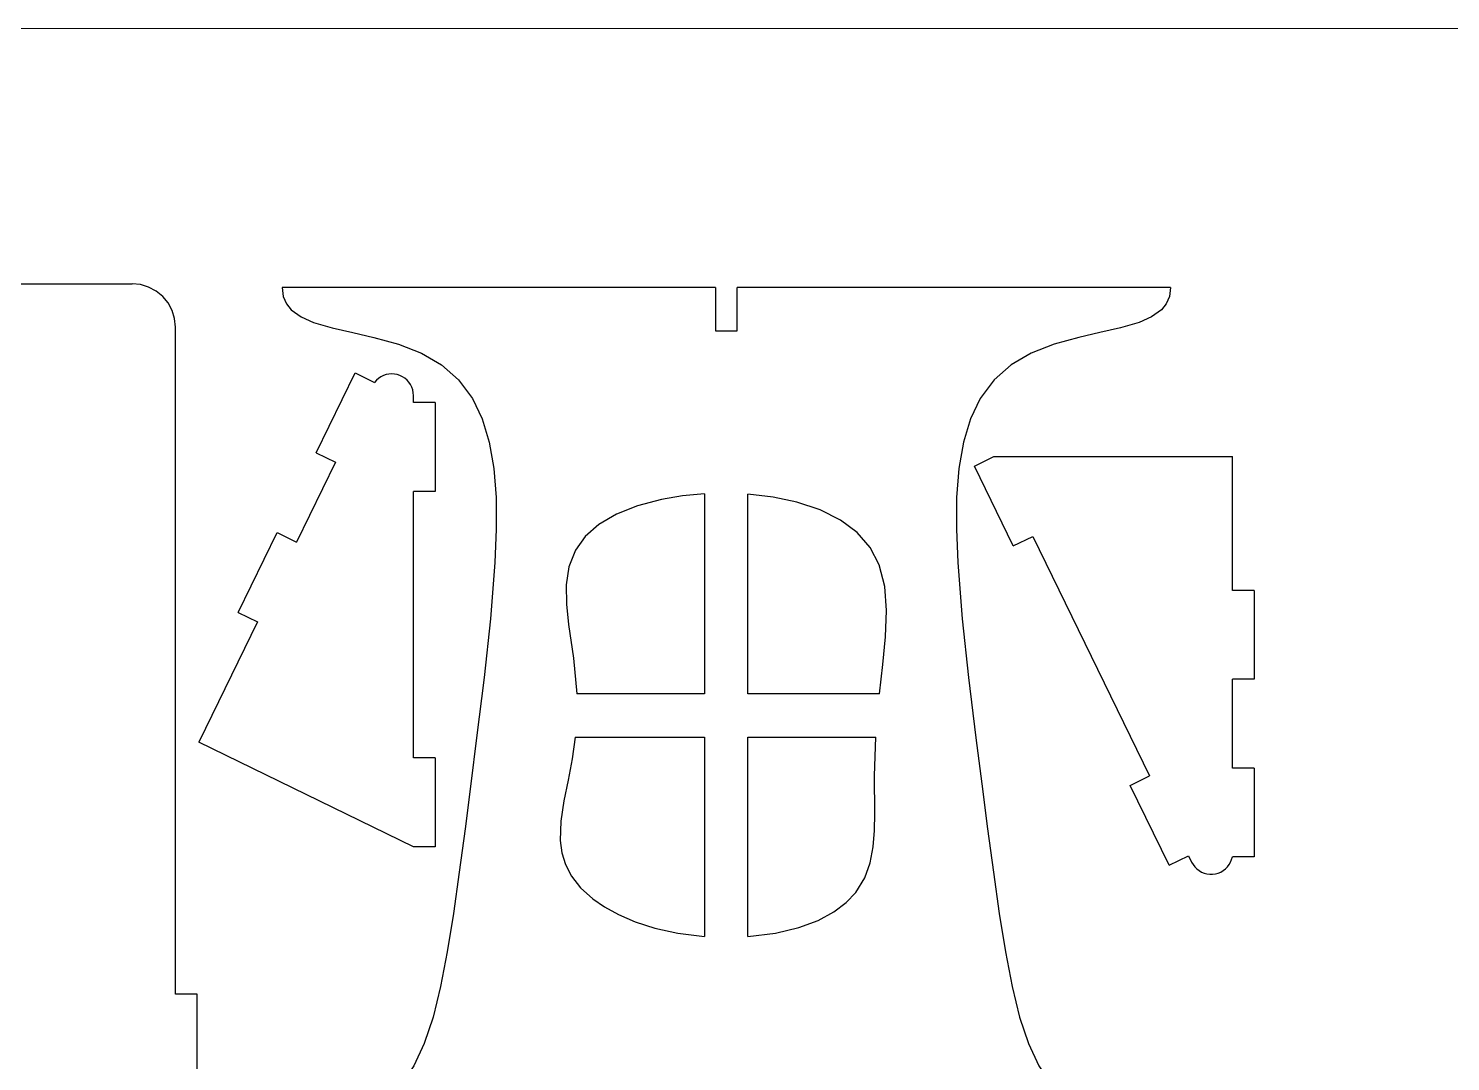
# Model space of a CAD drawing. Header units: millimetres. Extents: x -3928 to -434, y -548 to 1409.
# Drawn here: x -1988.4 to -1660.2, y 1170.5 to 1408.9 of the extents above; entities that cross this region are included whole.
import ezdxf

# ---------------------------------------------------------------- set-up
doc = ezdxf.new("R2010")
doc.units = ezdxf.units.MM
doc.header["$MEASUREMENT"] = 0
doc.layers.add('layer 1', color=7, linetype='Continuous')

msp = doc.modelspace()

# ---------------------------------------------------------------- linework, layer by layer
at = {"layer": 'layer 1', "color": 250, "lineweight": 9}
msp.add_lwpolyline([(-2369.48, 508.944), (-1169.48, 508.944), (-1169.48, 1408.944), (-2369.48, 1408.944), (-2369.48, 508.944)], close=True, dxfattribs=at)
at = {"layer": 'layer 1', "color": 1, "lineweight": 25}
for points in [[(-2118.4802, 1350.0161), (-2118.4802, 1350.0161), (-1964.4803, 1350.0161), (-1964.4803, 1350.0161)], [(-1829.8265, 1349.1321), (-1829.8265, 1349.1321), (-1929.8263, 1349.1321), (-1929.8263, 1349.1321)], [(-1829.8265, 1349.1321), (-1829.8265, 1349.1321), (-1829.8265, 1339.1322), (-1829.8265, 1339.1322)], [(-1824.8265, 1339.1322), (-1824.8265, 1339.1322), (-1824.8265, 1349.1321), (-1824.8265, 1349.1321)], [(-1724.8265, 1349.1321), (-1724.8265, 1349.1321), (-1824.8265, 1349.1321), (-1824.8265, 1349.1321)], [(-1954.4801, 1186.016), (-1954.4801, 1186.016), (-1954.4801, 1340.0162), (-1954.4801, 1340.0162)], [(-1829.8265, 1339.1322), (-1829.8265, 1339.1322), (-1824.8265, 1339.1322), (-1824.8265, 1339.1322)], [(-1922.0071, 1310.9912), (-1922.0071, 1310.9912), (-1913.0194, 1329.4161), (-1913.0194, 1329.4161)], [(-1913.0194, 1329.4161), (-1913.0194, 1329.4161), (-1908.5257, 1327.2239), (-1908.5257, 1327.2239)], [(-1899.538, 1322.5588), (-1899.538, 1322.5588), (-1899.538, 1324.2073), (-1899.538, 1324.2073)], [(-1894.5381, 1322.5588), (-1894.5381, 1322.5588), (-1899.538, 1322.5588), (-1899.538, 1322.5588)], [(-1894.5381, 1322.5588), (-1894.5381, 1322.5588), (-1894.5381, 1302.0585), (-1894.5381, 1302.0585)], [(-1922.0071, 1310.9912), (-1922.0071, 1310.9912), (-1917.5131, 1308.799), (-1917.5131, 1308.799)], [(-1770.0872, 1307.9072), (-1770.0872, 1307.9072), (-1765.5932, 1310.0994), (-1765.5932, 1310.0994)], [(-1765.5932, 1310.0994), (-1765.5932, 1310.0994), (-1710.5317, 1310.0994), (-1710.5317, 1310.0994)], [(-1710.5317, 1279.2228), (-1710.5317, 1279.2228), (-1710.5317, 1310.0994), (-1710.5317, 1310.0994)], [(-1917.5131, 1308.799), (-1917.5131, 1308.799), (-1926.5008, 1290.3742), (-1926.5008, 1290.3742)], [(-1761.0995, 1289.4823), (-1761.0995, 1289.4823), (-1770.0872, 1307.9072), (-1770.0872, 1307.9072)], [(-1894.5381, 1302.0585), (-1894.5381, 1302.0585), (-1899.538, 1302.0585), (-1899.538, 1302.0585)], [(-1899.538, 1240.5588), (-1899.538, 1240.5588), (-1899.538, 1302.0585), (-1899.538, 1302.0585)], [(-1832.3266, 1301.5039), (-1832.3266, 1301.5039), (-1832.3266, 1255.3821), (-1832.3266, 1255.3821)], [(-1822.3264, 1255.3821), (-1822.3264, 1255.3821), (-1822.3264, 1301.4273), (-1822.3264, 1301.4273)], [(-1939.9826, 1274.1418), (-1939.9826, 1274.1418), (-1930.9949, 1292.5663), (-1930.9949, 1292.5663)], [(-1930.9949, 1292.5663), (-1930.9949, 1292.5663), (-1926.5008, 1290.3742), (-1926.5008, 1290.3742)], [(-1761.0995, 1289.4823), (-1761.0995, 1289.4823), (-1756.6055, 1291.6745), (-1756.6055, 1291.6745)], [(-1756.6055, 1291.6745), (-1756.6055, 1291.6745), (-1729.6427, 1236.4002), (-1729.6427, 1236.4002)], [(-1705.5318, 1279.2228), (-1705.5318, 1279.2228), (-1710.5317, 1279.2228), (-1710.5317, 1279.2228)], [(-1705.5318, 1279.2228), (-1705.5318, 1279.2228), (-1705.5318, 1258.7229), (-1705.5318, 1258.7229)], [(-1939.9826, 1274.1418), (-1939.9826, 1274.1418), (-1935.4886, 1271.9496), (-1935.4886, 1271.9496)], [(-1935.4886, 1271.9496), (-1935.4886, 1271.9496), (-1949.0257, 1244.1991), (-1949.0257, 1244.1991)], [(-1705.5318, 1258.7229), (-1705.5318, 1258.7229), (-1710.5317, 1258.7229), (-1710.5317, 1258.7229)], [(-1710.5317, 1238.223), (-1710.5317, 1238.223), (-1710.5317, 1258.7229), (-1710.5317, 1258.7229)], [(-1832.3266, 1255.3821), (-1832.3266, 1255.3821), (-1861.8499, 1255.3821), (-1861.8499, 1255.3821)], [(-1791.9656, 1255.3821), (-1791.9656, 1255.3821), (-1822.3264, 1255.3821), (-1822.3264, 1255.3821)], [(-1899.538, 1220.0585), (-1899.538, 1220.0585), (-1949.0257, 1244.1991), (-1949.0257, 1244.1991)], [(-1862.215, 1245.3822), (-1862.215, 1245.3822), (-1832.3266, 1245.3822), (-1832.3266, 1245.3822)], [(-1832.3266, 1245.3822), (-1832.3266, 1245.3822), (-1832.3266, 1199.3123), (-1832.3266, 1199.3123)], [(-1822.3264, 1199.3119), (-1822.3264, 1199.3119), (-1822.3264, 1245.3822), (-1822.3264, 1245.3822)], [(-1822.3264, 1245.3822), (-1822.3264, 1245.3822), (-1792.8268, 1245.3822), (-1792.8268, 1245.3822)], [(-1894.5381, 1240.5588), (-1894.5381, 1240.5588), (-1899.538, 1240.5588), (-1899.538, 1240.5588)], [(-1894.5381, 1240.5588), (-1894.5381, 1240.5588), (-1894.5381, 1220.0585), (-1894.5381, 1220.0585)], [(-1705.5318, 1238.223), (-1705.5318, 1238.223), (-1710.5317, 1238.223), (-1710.5317, 1238.223)], [(-1705.5318, 1238.223), (-1705.5318, 1238.223), (-1705.5318, 1217.7231), (-1705.5318, 1217.7231)], [(-1734.1364, 1234.208), (-1734.1364, 1234.208), (-1729.6427, 1236.4002), (-1729.6427, 1236.4002)], [(-1725.1487, 1215.7835), (-1725.1487, 1215.7835), (-1734.1364, 1234.208), (-1734.1364, 1234.208)], [(-1894.5381, 1220.0585), (-1894.5381, 1220.0585), (-1899.538, 1220.0585), (-1899.538, 1220.0585)], [(-1725.1487, 1215.7835), (-1725.1487, 1215.7835), (-1720.655, 1217.9753), (-1720.655, 1217.9753)], [(-1720.655, 1217.9753), (-1720.655, 1217.9753), (-1719.9322, 1216.4936), (-1719.9322, 1216.4936)], [(-1705.5318, 1217.7231), (-1705.5318, 1217.7231), (-1710.5317, 1217.7231), (-1710.5317, 1217.7231)], [(-1949.4802, 1186.016), (-1949.4802, 1186.016), (-1954.4801, 1186.016), (-1954.4801, 1186.016)], [(-1949.4802, 1165.5161), (-1949.4802, 1165.5161), (-1949.4802, 1186.016), (-1949.4802, 1186.016)]]:
    msp.add_open_spline(points, degree=3, dxfattribs=at)
for points, knots in [([(-1954.4801, 1340.0162), (-1954.4801, 1340.0162), (-1954.6724, 1341.9671), (-1954.6724, 1341.9671), (-1954.6724, 1341.9671), (-1954.6724, 1341.9671), (-1955.2414, 1343.8428), (-1955.2414, 1343.8428), (-1955.2414, 1343.8428), (-1955.2414, 1343.8428), (-1956.1654, 1345.5718), (-1956.1654, 1345.5718), (-1956.1654, 1345.5718), (-1956.1654, 1345.5718), (-1957.4092, 1347.0873), (-1957.4092, 1347.0873), (-1957.4092, 1347.0873), (-1957.4092, 1347.0873), (-1958.9244, 1348.3309), (-1958.9244, 1348.3309), (-1958.9244, 1348.3309), (-1958.9244, 1348.3309), (-1960.6534, 1349.2548), (-1960.6534, 1349.2548), (-1960.6534, 1349.2548), (-1960.6534, 1349.2548), (-1962.5291, 1349.8242), (-1962.5291, 1349.8242), (-1962.5291, 1349.8242), (-1962.5291, 1349.8242), (-1964.4803, 1350.0161), (-1964.4803, 1350.0161)], [0, 0, 0, 0, 0.11111111, 0.11111111, 0.11111111, 0.11111111, 0.22222222, 0.22222222, 0.22222222, 0.22222222, 0.33333333, 0.33333333, 0.33333333, 0.33333333, 0.44444444, 0.44444444, 0.44444444, 0.44444444, 0.55555556, 0.55555556, 0.55555556, 0.55555556, 0.66666667, 0.66666667, 0.66666667, 0.66666667, 0.77777778, 0.77777778, 0.77777778, 0.77777778, 1, 1, 1, 1]), ([(-1929.8263, 1349.1321), (-1929.8263, 1349.1321), (-1929.5716, 1347.0852), (-1929.5716, 1347.0852), (-1929.5716, 1347.0852), (-1929.5716, 1347.0852), (-1928.8544, 1345.3898), (-1928.8544, 1345.3898), (-1928.8544, 1345.3898), (-1928.8544, 1345.3898), (-1927.742, 1343.9907), (-1927.742, 1343.9907), (-1927.742, 1343.9907), (-1927.742, 1343.9907), (-1925.468, 1342.3365), (-1925.468, 1342.3365), (-1925.468, 1342.3365), (-1925.468, 1342.3365), (-1922.6324, 1341.081), (-1922.6324, 1341.081), (-1922.6324, 1341.081), (-1922.6324, 1341.081), (-1918.2597, 1339.7979), (-1918.2597, 1339.7979), (-1918.2597, 1339.7979), (-1918.2597, 1339.7979), (-1913.5099, 1338.7188), (-1913.5099, 1338.7188), (-1913.5099, 1338.7188), (-1913.5099, 1338.7188), (-1908.6504, 1337.6259), (-1908.6504, 1337.6259), (-1908.6504, 1337.6259), (-1908.6504, 1337.6259), (-1902.97, 1336.056), (-1902.97, 1336.056), (-1902.97, 1336.056), (-1902.97, 1336.056), (-1897.7083, 1333.994), (-1897.7083, 1333.994), (-1897.7083, 1333.994), (-1897.7083, 1333.994), (-1893.0502, 1331.2819), (-1893.0502, 1331.2819), (-1893.0502, 1331.2819), (-1893.0502, 1331.2819), (-1889.1083, 1327.8197), (-1889.1083, 1327.8197), (-1889.1083, 1327.8197), (-1889.1083, 1327.8197), (-1885.9326, 1323.5536), (-1885.9326, 1323.5536), (-1885.9326, 1323.5536), (-1885.9326, 1323.5536), (-1883.6625, 1318.8341), (-1883.6625, 1318.8341), (-1883.6625, 1318.8341), (-1883.6625, 1318.8341), (-1882.0333, 1313.4154), (-1882.0333, 1313.4154), (-1882.0333, 1313.4154), (-1882.0333, 1313.4154), (-1880.9948, 1307.3311), (-1880.9948, 1307.3311), (-1880.9948, 1307.3311), (-1880.9948, 1307.3311), (-1880.4808, 1300.6297), (-1880.4808, 1300.6297), (-1880.4808, 1300.6297), (-1880.4808, 1300.6297), (-1880.4169, 1293.3738), (-1880.4169, 1293.3738), (-1880.4169, 1293.3738), (-1880.4169, 1293.3738), (-1880.7235, 1285.6345), (-1880.7235, 1285.6345), (-1880.7235, 1285.6345), (-1880.7235, 1285.6345), (-1881.7659, 1272.6904), (-1881.7659, 1272.6904), (-1881.7659, 1272.6904), (-1881.7659, 1272.6904), (-1883.249, 1259.0869), (-1883.249, 1259.0869), (-1883.249, 1259.0869), (-1883.249, 1259.0869), (-1884.9466, 1245.1811), (-1884.9466, 1245.1811), (-1884.9466, 1245.1811), (-1884.9466, 1245.1811), (-1886.29, 1234.5851), (-1886.29, 1234.5851), (-1886.29, 1234.5851), (-1886.29, 1234.5851), (-1887.6333, 1224.1895), (-1887.6333, 1224.1895), (-1887.6333, 1224.1895), (-1887.6333, 1224.1895), (-1888.9714, 1214.1533), (-1888.9714, 1214.1533), (-1888.9714, 1214.1533), (-1888.9714, 1214.1533), (-1890.3278, 1204.6304), (-1890.3278, 1204.6304), (-1890.3278, 1204.6304), (-1890.3278, 1204.6304), (-1891.751, 1195.7644), (-1891.751, 1195.7644), (-1891.751, 1195.7644), (-1891.751, 1195.7644), (-1893.2795, 1187.8209), (-1893.2795, 1187.8209), (-1893.2795, 1187.8209), (-1893.2795, 1187.8209), (-1895.0149, 1180.7396), (-1895.0149, 1180.7396), (-1895.0149, 1180.7396), (-1895.0149, 1180.7396), (-1897.0391, 1174.6002), (-1897.0391, 1174.6002), (-1897.0391, 1174.6002), (-1897.0391, 1174.6002), (-1899.4277, 1169.45), (-1899.4277, 1169.45), (-1899.4277, 1169.45), (-1899.4277, 1169.45), (-1901.966, 1165.634), (-1901.966, 1165.634), (-1901.966, 1165.634), (-1901.966, 1165.634), (-1904.8782, 1162.6103), (-1904.8782, 1162.6103), (-1904.8782, 1162.6103), (-1904.8782, 1162.6103), (-1908.159, 1160.3053), (-1908.159, 1160.3053), (-1908.159, 1160.3053), (-1908.159, 1160.3053), (-1911.764, 1158.5922), (-1911.764, 1158.5922), (-1911.764, 1158.5922), (-1911.764, 1158.5922), (-1915.598, 1157.2813), (-1915.598, 1157.2813), (-1915.598, 1157.2813), (-1915.598, 1157.2813), (-1918.857, 1156.3087), (-1918.857, 1156.3087), (-1918.857, 1156.3087), (-1918.857, 1156.3087), (-1922.0383, 1155.2359), (-1922.0383, 1155.2359), (-1922.0383, 1155.2359), (-1922.0383, 1155.2359), (-1924.9713, 1153.8152), (-1924.9713, 1153.8152), (-1924.9713, 1153.8152), (-1924.9713, 1153.8152), (-1926.8784, 1152.3427), (-1926.8784, 1152.3427), (-1926.8784, 1152.3427), (-1926.8784, 1152.3427), (-1928.413, 1150.3562), (-1928.413, 1150.3562), (-1928.413, 1150.3562), (-1928.413, 1150.3562), (-1929.1659, 1148.6626), (-1929.1659, 1148.6626), (-1929.1659, 1148.6626), (-1929.1659, 1148.6626), (-1929.653, 1146.6083), (-1929.653, 1146.6083), (-1929.653, 1146.6083), (-1929.653, 1146.6083), (-1929.8263, 1144.1323), (-1929.8263, 1144.1323)], [0, 0, 0, 0, 0.02222222, 0.02222222, 0.02222222, 0.02222222, 0.04444444, 0.04444444, 0.04444444, 0.04444444, 0.06666667, 0.06666667, 0.06666667, 0.06666667, 0.08888889, 0.08888889, 0.08888889, 0.08888889, 0.11111111, 0.11111111, 0.11111111, 0.11111111, 0.13333333, 0.13333333, 0.13333333, 0.13333333, 0.15555556, 0.15555556, 0.15555556, 0.15555556, 0.17777778, 0.17777778, 0.17777778, 0.17777778, 0.2, 0.2, 0.2, 0.2, 0.22222222, 0.22222222, 0.22222222, 0.22222222, 0.24444444, 0.24444444, 0.24444444, 0.24444444, 0.26666667, 0.26666667, 0.26666667, 0.26666667, 0.28888889, 0.28888889, 0.28888889, 0.28888889, 0.31111111, 0.31111111, 0.31111111, 0.31111111, 0.33333333, 0.33333333, 0.33333333, 0.33333333, 0.35555556, 0.35555556, 0.35555556, 0.35555556, 0.37777778, 0.37777778, 0.37777778, 0.37777778, 0.4, 0.4, 0.4, 0.4, 0.42222222, 0.42222222, 0.42222222, 0.42222222, 0.44444444, 0.44444444, 0.44444444, 0.44444444, 0.46666667, 0.46666667, 0.46666667, 0.46666667, 0.48888889, 0.48888889, 0.48888889, 0.48888889, 0.51111111, 0.51111111, 0.51111111, 0.51111111, 0.53333333, 0.53333333, 0.53333333, 0.53333333, 0.55555556, 0.55555556, 0.55555556, 0.55555556, 0.57777778, 0.57777778, 0.57777778, 0.57777778, 0.6, 0.6, 0.6, 0.6, 0.62222222, 0.62222222, 0.62222222, 0.62222222, 0.64444444, 0.64444444, 0.64444444, 0.64444444, 0.66666667, 0.66666667, 0.66666667, 0.66666667, 0.68888889, 0.68888889, 0.68888889, 0.68888889, 0.71111111, 0.71111111, 0.71111111, 0.71111111, 0.73333333, 0.73333333, 0.73333333, 0.73333333, 0.75555556, 0.75555556, 0.75555556, 0.75555556, 0.77777778, 0.77777778, 0.77777778, 0.77777778, 0.8, 0.8, 0.8, 0.8, 0.82222222, 0.82222222, 0.82222222, 0.82222222, 0.84444444, 0.84444444, 0.84444444, 0.84444444, 0.86666667, 0.86666667, 0.86666667, 0.86666667, 0.88888889, 0.88888889, 0.88888889, 0.88888889, 0.91111111, 0.91111111, 0.91111111, 0.91111111, 0.93333333, 0.93333333, 0.93333333, 0.93333333, 0.95555556, 0.95555556, 0.95555556, 0.95555556, 1, 1, 1, 1]), ([(-1724.8265, 1349.1321), (-1724.8265, 1349.1321), (-1725.0815, 1347.0852), (-1725.0815, 1347.0852), (-1725.0815, 1347.0852), (-1725.0815, 1347.0852), (-1725.7987, 1345.3898), (-1725.7987, 1345.3898), (-1725.7987, 1345.3898), (-1725.7987, 1345.3898), (-1726.9107, 1343.9907), (-1726.9107, 1343.9907), (-1726.9107, 1343.9907), (-1726.9107, 1343.9907), (-1729.1851, 1342.3365), (-1729.1851, 1342.3365), (-1729.1851, 1342.3365), (-1729.1851, 1342.3365), (-1732.0207, 1341.081), (-1732.0207, 1341.081), (-1732.0207, 1341.081), (-1732.0207, 1341.081), (-1736.3934, 1339.7979), (-1736.3934, 1339.7979), (-1736.3934, 1339.7979), (-1736.3934, 1339.7979), (-1741.1431, 1338.7188), (-1741.1431, 1338.7188), (-1741.1431, 1338.7188), (-1741.1431, 1338.7188), (-1746.0022, 1337.6259), (-1746.0022, 1337.6259), (-1746.0022, 1337.6259), (-1746.0022, 1337.6259), (-1751.6827, 1336.056), (-1751.6827, 1336.056), (-1751.6827, 1336.056), (-1751.6827, 1336.056), (-1756.9447, 1333.994), (-1756.9447, 1333.994), (-1756.9447, 1333.994), (-1756.9447, 1333.994), (-1761.6024, 1331.2819), (-1761.6024, 1331.2819), (-1761.6024, 1331.2819), (-1761.6024, 1331.2819), (-1765.5443, 1327.8197), (-1765.5443, 1327.8197), (-1765.5443, 1327.8197), (-1765.5443, 1327.8197), (-1768.7201, 1323.5536), (-1768.7201, 1323.5536), (-1768.7201, 1323.5536), (-1768.7201, 1323.5536), (-1770.9902, 1318.8341), (-1770.9902, 1318.8341), (-1770.9902, 1318.8341), (-1770.9902, 1318.8341), (-1772.6197, 1313.4154), (-1772.6197, 1313.4154), (-1772.6197, 1313.4154), (-1772.6197, 1313.4154), (-1773.6582, 1307.3311), (-1773.6582, 1307.3311), (-1773.6582, 1307.3311), (-1773.6582, 1307.3311), (-1774.1719, 1300.6297), (-1774.1719, 1300.6297), (-1774.1719, 1300.6297), (-1774.1719, 1300.6297), (-1774.2361, 1293.3738), (-1774.2361, 1293.3738), (-1774.2361, 1293.3738), (-1774.2361, 1293.3738), (-1773.9292, 1285.6345), (-1773.9292, 1285.6345), (-1773.9292, 1285.6345), (-1773.9292, 1285.6345), (-1772.8871, 1272.6904), (-1772.8871, 1272.6904), (-1772.8871, 1272.6904), (-1772.8871, 1272.6904), (-1771.404, 1259.0869), (-1771.404, 1259.0869), (-1771.404, 1259.0869), (-1771.404, 1259.0869), (-1769.7064, 1245.1811), (-1769.7064, 1245.1811), (-1769.7064, 1245.1811), (-1769.7064, 1245.1811), (-1768.363, 1234.5851), (-1768.363, 1234.5851), (-1768.363, 1234.5851), (-1768.363, 1234.5851), (-1767.0197, 1224.1895), (-1767.0197, 1224.1895), (-1767.0197, 1224.1895), (-1767.0197, 1224.1895), (-1765.6812, 1214.1533), (-1765.6812, 1214.1533), (-1765.6812, 1214.1533), (-1765.6812, 1214.1533), (-1764.3248, 1204.6304), (-1764.3248, 1204.6304), (-1764.3248, 1204.6304), (-1764.3248, 1204.6304), (-1762.902, 1195.7644), (-1762.902, 1195.7644), (-1762.902, 1195.7644), (-1762.902, 1195.7644), (-1761.3735, 1187.8209), (-1761.3735, 1187.8209), (-1761.3735, 1187.8209), (-1761.3735, 1187.8209), (-1759.6378, 1180.7396), (-1759.6378, 1180.7396), (-1759.6378, 1180.7396), (-1759.6378, 1180.7396), (-1757.6136, 1174.6002), (-1757.6136, 1174.6002), (-1757.6136, 1174.6002), (-1757.6136, 1174.6002), (-1755.2249, 1169.45), (-1755.2249, 1169.45), (-1755.2249, 1169.45), (-1755.2249, 1169.45), (-1752.687, 1165.634), (-1752.687, 1165.634), (-1752.687, 1165.634), (-1752.687, 1165.634), (-1749.7745, 1162.6103), (-1749.7745, 1162.6103), (-1749.7745, 1162.6103), (-1749.7745, 1162.6103), (-1746.4936, 1160.3053), (-1746.4936, 1160.3053), (-1746.4936, 1160.3053), (-1746.4936, 1160.3053), (-1742.889, 1158.5922), (-1742.889, 1158.5922), (-1742.889, 1158.5922), (-1742.889, 1158.5922), (-1739.0551, 1157.2813), (-1739.0551, 1157.2813), (-1739.0551, 1157.2813), (-1739.0551, 1157.2813), (-1735.7958, 1156.3087), (-1735.7958, 1156.3087), (-1735.7958, 1156.3087), (-1735.7958, 1156.3087), (-1732.6144, 1155.2359), (-1732.6144, 1155.2359), (-1732.6144, 1155.2359), (-1732.6144, 1155.2359), (-1729.6818, 1153.8152), (-1729.6818, 1153.8152), (-1729.6818, 1153.8152), (-1729.6818, 1153.8152), (-1727.7743, 1152.3427), (-1727.7743, 1152.3427), (-1727.7743, 1152.3427), (-1727.7743, 1152.3427), (-1726.2397, 1150.3562), (-1726.2397, 1150.3562), (-1726.2397, 1150.3562), (-1726.2397, 1150.3562), (-1725.4869, 1148.6626), (-1725.4869, 1148.6626), (-1725.4869, 1148.6626), (-1725.4869, 1148.6626), (-1725.0001, 1146.6083), (-1725.0001, 1146.6083), (-1725.0001, 1146.6083), (-1725.0001, 1146.6083), (-1724.8265, 1144.1323), (-1724.8265, 1144.1323)], [0, 0, 0, 0, 0.02222222, 0.02222222, 0.02222222, 0.02222222, 0.04444444, 0.04444444, 0.04444444, 0.04444444, 0.06666667, 0.06666667, 0.06666667, 0.06666667, 0.08888889, 0.08888889, 0.08888889, 0.08888889, 0.11111111, 0.11111111, 0.11111111, 0.11111111, 0.13333333, 0.13333333, 0.13333333, 0.13333333, 0.15555556, 0.15555556, 0.15555556, 0.15555556, 0.17777778, 0.17777778, 0.17777778, 0.17777778, 0.2, 0.2, 0.2, 0.2, 0.22222222, 0.22222222, 0.22222222, 0.22222222, 0.24444444, 0.24444444, 0.24444444, 0.24444444, 0.26666667, 0.26666667, 0.26666667, 0.26666667, 0.28888889, 0.28888889, 0.28888889, 0.28888889, 0.31111111, 0.31111111, 0.31111111, 0.31111111, 0.33333333, 0.33333333, 0.33333333, 0.33333333, 0.35555556, 0.35555556, 0.35555556, 0.35555556, 0.37777778, 0.37777778, 0.37777778, 0.37777778, 0.4, 0.4, 0.4, 0.4, 0.42222222, 0.42222222, 0.42222222, 0.42222222, 0.44444444, 0.44444444, 0.44444444, 0.44444444, 0.46666667, 0.46666667, 0.46666667, 0.46666667, 0.48888889, 0.48888889, 0.48888889, 0.48888889, 0.51111111, 0.51111111, 0.51111111, 0.51111111, 0.53333333, 0.53333333, 0.53333333, 0.53333333, 0.55555556, 0.55555556, 0.55555556, 0.55555556, 0.57777778, 0.57777778, 0.57777778, 0.57777778, 0.6, 0.6, 0.6, 0.6, 0.62222222, 0.62222222, 0.62222222, 0.62222222, 0.64444444, 0.64444444, 0.64444444, 0.64444444, 0.66666667, 0.66666667, 0.66666667, 0.66666667, 0.68888889, 0.68888889, 0.68888889, 0.68888889, 0.71111111, 0.71111111, 0.71111111, 0.71111111, 0.73333333, 0.73333333, 0.73333333, 0.73333333, 0.75555556, 0.75555556, 0.75555556, 0.75555556, 0.77777778, 0.77777778, 0.77777778, 0.77777778, 0.8, 0.8, 0.8, 0.8, 0.82222222, 0.82222222, 0.82222222, 0.82222222, 0.84444444, 0.84444444, 0.84444444, 0.84444444, 0.86666667, 0.86666667, 0.86666667, 0.86666667, 0.88888889, 0.88888889, 0.88888889, 0.88888889, 0.91111111, 0.91111111, 0.91111111, 0.91111111, 0.93333333, 0.93333333, 0.93333333, 0.93333333, 0.95555556, 0.95555556, 0.95555556, 0.95555556, 1, 1, 1, 1]), ([(-1899.538, 1324.2073), (-1899.538, 1324.2073), (-1899.5811, 1324.8617), (-1899.5811, 1324.8617), (-1899.5811, 1324.8617), (-1899.5811, 1324.8617), (-1899.7091, 1325.5052), (-1899.7091, 1325.5052), (-1899.7091, 1325.5052), (-1899.7091, 1325.5052), (-1899.9208, 1326.1257), (-1899.9208, 1326.1257), (-1899.9208, 1326.1257), (-1899.9208, 1326.1257), (-1900.2115, 1326.7138), (-1900.2115, 1326.7138), (-1900.2115, 1326.7138), (-1900.2115, 1326.7138), (-1900.5766, 1327.2585), (-1900.5766, 1327.2585), (-1900.5766, 1327.2585), (-1900.5766, 1327.2585), (-1901.0102, 1327.7506), (-1901.0102, 1327.7506), (-1901.0102, 1327.7506), (-1901.0102, 1327.7506), (-1901.5041, 1328.1821), (-1901.5041, 1328.1821), (-1901.5041, 1328.1821), (-1901.5041, 1328.1821), (-1902.0505, 1328.5447), (-1902.0505, 1328.5447), (-1902.0505, 1328.5447), (-1902.0505, 1328.5447), (-1902.6396, 1328.8329), (-1902.6396, 1328.8329), (-1902.6396, 1328.8329), (-1902.6396, 1328.8329), (-1903.2612, 1329.0418), (-1903.2612, 1329.0418), (-1903.2612, 1329.0418), (-1903.2612, 1329.0418), (-1903.9051, 1329.1674), (-1903.9051, 1329.1674), (-1903.9051, 1329.1674), (-1903.9051, 1329.1674), (-1904.5598, 1329.2072), (-1904.5598, 1329.2072), (-1904.5598, 1329.2072), (-1904.5598, 1329.2072), (-1905.2139, 1329.1614), (-1905.2139, 1329.1614), (-1905.2139, 1329.1614), (-1905.2139, 1329.1614), (-1905.8566, 1329.0305), (-1905.8566, 1329.0305), (-1905.8566, 1329.0305), (-1905.8566, 1329.0305), (-1906.4765, 1328.8164), (-1906.4765, 1328.8164), (-1906.4765, 1328.8164), (-1906.4765, 1328.8164), (-1907.0631, 1328.5229), (-1907.0631, 1328.5229), (-1907.0631, 1328.5229), (-1907.0631, 1328.5229), (-1907.6061, 1328.1553), (-1907.6061, 1328.1553), (-1907.6061, 1328.1553), (-1907.6061, 1328.1553), (-1908.0964, 1327.7199), (-1908.0964, 1327.7199), (-1908.0964, 1327.7199), (-1908.0964, 1327.7199), (-1908.5257, 1327.2239), (-1908.5257, 1327.2239)], [0, 0, 0, 0, 0.05, 0.05, 0.05, 0.05, 0.1, 0.1, 0.1, 0.1, 0.15, 0.15, 0.15, 0.15, 0.2, 0.2, 0.2, 0.2, 0.25, 0.25, 0.25, 0.25, 0.3, 0.3, 0.3, 0.3, 0.35, 0.35, 0.35, 0.35, 0.4, 0.4, 0.4, 0.4, 0.45, 0.45, 0.45, 0.45, 0.5, 0.5, 0.5, 0.5, 0.55, 0.55, 0.55, 0.55, 0.6, 0.6, 0.6, 0.6, 0.65, 0.65, 0.65, 0.65, 0.7, 0.7, 0.7, 0.7, 0.75, 0.75, 0.75, 0.75, 0.8, 0.8, 0.8, 0.8, 0.85, 0.85, 0.85, 0.85, 0.9, 0.9, 0.9, 0.9, 1, 1, 1, 1]), ([(-1832.3266, 1301.5039), (-1832.3266, 1301.5039), (-1837.4062, 1301.0308), (-1837.4062, 1301.0308), (-1837.4062, 1301.0308), (-1837.4062, 1301.0308), (-1842.2566, 1300.2184), (-1842.2566, 1300.2184), (-1842.2566, 1300.2184), (-1842.2566, 1300.2184), (-1847.8001, 1298.7561), (-1847.8001, 1298.7561), (-1847.8001, 1298.7561), (-1847.8001, 1298.7561), (-1852.6604, 1296.8165), (-1852.6604, 1296.8165), (-1852.6604, 1296.8165), (-1852.6604, 1296.8165), (-1856.712, 1294.4335), (-1856.712, 1294.4335), (-1856.712, 1294.4335), (-1856.712, 1294.4335), (-1859.8835, 1291.6445), (-1859.8835, 1291.6445), (-1859.8835, 1291.6445), (-1859.8835, 1291.6445), (-1862.1596, 1288.4903), (-1862.1596, 1288.4903), (-1862.1596, 1288.4903), (-1862.1596, 1288.4903), (-1863.6769, 1284.6686), (-1863.6769, 1284.6686), (-1863.6769, 1284.6686), (-1863.6769, 1284.6686), (-1864.3066, 1280.5101), (-1864.3066, 1280.5101), (-1864.3066, 1280.5101), (-1864.3066, 1280.5101), (-1864.242, 1276.0612), (-1864.242, 1276.0612), (-1864.242, 1276.0612), (-1864.242, 1276.0612), (-1863.7213, 1271.3633), (-1863.7213, 1271.3633), (-1863.7213, 1271.3633), (-1863.7213, 1271.3633), (-1862.591, 1263.5644), (-1862.591, 1263.5644), (-1862.591, 1263.5644), (-1862.591, 1263.5644), (-1861.8499, 1255.3821), (-1861.8499, 1255.3821)], [0, 0, 0, 0, 0.07142857, 0.07142857, 0.07142857, 0.07142857, 0.14285714, 0.14285714, 0.14285714, 0.14285714, 0.21428571, 0.21428571, 0.21428571, 0.21428571, 0.28571429, 0.28571429, 0.28571429, 0.28571429, 0.35714286, 0.35714286, 0.35714286, 0.35714286, 0.42857143, 0.42857143, 0.42857143, 0.42857143, 0.5, 0.5, 0.5, 0.5, 0.57142857, 0.57142857, 0.57142857, 0.57142857, 0.64285714, 0.64285714, 0.64285714, 0.64285714, 0.71428571, 0.71428571, 0.71428571, 0.71428571, 0.78571429, 0.78571429, 0.78571429, 0.78571429, 0.85714286, 0.85714286, 0.85714286, 0.85714286, 1, 1, 1, 1]), ([(-1791.9656, 1255.3821), (-1791.9656, 1255.3821), (-1791.2086, 1262.0898), (-1791.2086, 1262.0898), (-1791.2086, 1262.0898), (-1791.2086, 1262.0898), (-1790.581, 1268.5206), (-1790.581, 1268.5206), (-1790.581, 1268.5206), (-1790.581, 1268.5206), (-1790.352, 1274.5608), (-1790.352, 1274.5608), (-1790.352, 1274.5608), (-1790.352, 1274.5608), (-1790.7821, 1280.1143), (-1790.7821, 1280.1143), (-1790.7821, 1280.1143), (-1790.7821, 1280.1143), (-1792.0884, 1285.1064), (-1792.0884, 1285.1064), (-1792.0884, 1285.1064), (-1792.0884, 1285.1064), (-1794.1567, 1289.1013), (-1794.1567, 1289.1013), (-1794.1567, 1289.1013), (-1794.1567, 1289.1013), (-1797.1243, 1292.5624), (-1797.1243, 1292.5624), (-1797.1243, 1292.5624), (-1797.1243, 1292.5624), (-1800.9858, 1295.4728), (-1800.9858, 1295.4728), (-1800.9858, 1295.4728), (-1800.9858, 1295.4728), (-1805.6788, 1297.8234), (-1805.6788, 1297.8234), (-1805.6788, 1297.8234), (-1805.6788, 1297.8234), (-1811.0876, 1299.6102), (-1811.0876, 1299.6102), (-1811.0876, 1299.6102), (-1811.0876, 1299.6102), (-1816.549, 1300.7553), (-1816.549, 1300.7553), (-1816.549, 1300.7553), (-1816.549, 1300.7553), (-1822.3264, 1301.4273), (-1822.3264, 1301.4273)], [0, 0, 0, 0, 0.07692308, 0.07692308, 0.07692308, 0.07692308, 0.15384615, 0.15384615, 0.15384615, 0.15384615, 0.23076923, 0.23076923, 0.23076923, 0.23076923, 0.30769231, 0.30769231, 0.30769231, 0.30769231, 0.38461538, 0.38461538, 0.38461538, 0.38461538, 0.46153846, 0.46153846, 0.46153846, 0.46153846, 0.53846154, 0.53846154, 0.53846154, 0.53846154, 0.61538462, 0.61538462, 0.61538462, 0.61538462, 0.69230769, 0.69230769, 0.69230769, 0.69230769, 0.76923077, 0.76923077, 0.76923077, 0.76923077, 0.84615385, 0.84615385, 0.84615385, 0.84615385, 1, 1, 1, 1]), ([(-1862.215, 1245.3822), (-1862.215, 1245.3822), (-1862.9248, 1240.3668), (-1862.9248, 1240.3668), (-1862.9248, 1240.3668), (-1862.9248, 1240.3668), (-1863.8491, 1235.4275), (-1863.8491, 1235.4275), (-1863.8491, 1235.4275), (-1863.8491, 1235.4275), (-1864.7906, 1230.6142), (-1864.7906, 1230.6142), (-1864.7906, 1230.6142), (-1864.7906, 1230.6142), (-1865.4891, 1225.9636), (-1865.4891, 1225.9636), (-1865.4891, 1225.9636), (-1865.4891, 1225.9636), (-1865.6376, 1221.49), (-1865.6376, 1221.49), (-1865.6376, 1221.49), (-1865.6376, 1221.49), (-1865.2806, 1218.6784), (-1865.2806, 1218.6784), (-1865.2806, 1218.6784), (-1865.2806, 1218.6784), (-1864.4527, 1215.9299), (-1864.4527, 1215.9299), (-1864.4527, 1215.9299), (-1864.4527, 1215.9299), (-1863.0549, 1213.2368), (-1863.0549, 1213.2368), (-1863.0549, 1213.2368), (-1863.0549, 1213.2368), (-1860.9856, 1210.5962), (-1860.9856, 1210.5962), (-1860.9856, 1210.5962), (-1860.9856, 1210.5962), (-1858.1383, 1208.0185), (-1858.1383, 1208.0185), (-1858.1383, 1208.0185), (-1858.1383, 1208.0185), (-1855.4431, 1206.1565), (-1855.4431, 1206.1565), (-1855.4431, 1206.1565), (-1855.4431, 1206.1565), (-1852.1993, 1204.3743), (-1852.1993, 1204.3743), (-1852.1993, 1204.3743), (-1852.1993, 1204.3743), (-1848.3462, 1202.7159), (-1848.3462, 1202.7159), (-1848.3462, 1202.7159), (-1848.3462, 1202.7159), (-1843.8123, 1201.2483), (-1843.8123, 1201.2483), (-1843.8123, 1201.2483), (-1843.8123, 1201.2483), (-1838.5094, 1200.0683), (-1838.5094, 1200.0683), (-1838.5094, 1200.0683), (-1838.5094, 1200.0683), (-1832.3266, 1199.3123), (-1832.3266, 1199.3123)], [0, 0, 0, 0, 0.05882353, 0.05882353, 0.05882353, 0.05882353, 0.11764706, 0.11764706, 0.11764706, 0.11764706, 0.17647059, 0.17647059, 0.17647059, 0.17647059, 0.23529412, 0.23529412, 0.23529412, 0.23529412, 0.29411765, 0.29411765, 0.29411765, 0.29411765, 0.35294118, 0.35294118, 0.35294118, 0.35294118, 0.41176471, 0.41176471, 0.41176471, 0.41176471, 0.47058824, 0.47058824, 0.47058824, 0.47058824, 0.52941176, 0.52941176, 0.52941176, 0.52941176, 0.58823529, 0.58823529, 0.58823529, 0.58823529, 0.64705882, 0.64705882, 0.64705882, 0.64705882, 0.70588235, 0.70588235, 0.70588235, 0.70588235, 0.76470588, 0.76470588, 0.76470588, 0.76470588, 0.82352941, 0.82352941, 0.82352941, 0.82352941, 0.88235294, 0.88235294, 0.88235294, 0.88235294, 1, 1, 1, 1]), ([(-1822.3264, 1199.3119), (-1822.3264, 1199.3119), (-1815.9983, 1200.1025), (-1815.9983, 1200.1025), (-1815.9983, 1200.1025), (-1815.9983, 1200.1025), (-1810.6131, 1201.3866), (-1810.6131, 1201.3866), (-1810.6131, 1201.3866), (-1810.6131, 1201.3866), (-1806.1381, 1203.0468), (-1806.1381, 1203.0468), (-1806.1381, 1203.0468), (-1806.1381, 1203.0468), (-1802.5098, 1204.9938), (-1802.5098, 1204.9938), (-1802.5098, 1204.9938), (-1802.5098, 1204.9938), (-1799.6446, 1207.1605), (-1799.6446, 1207.1605), (-1799.6446, 1207.1605), (-1799.6446, 1207.1605), (-1797.4492, 1209.4984), (-1797.4492, 1209.4984), (-1797.4492, 1209.4984), (-1797.4492, 1209.4984), (-1795.3862, 1212.8378), (-1795.3862, 1212.8378), (-1795.3862, 1212.8378), (-1795.3862, 1212.8378), (-1794.1183, 1216.361), (-1794.1183, 1216.361), (-1794.1183, 1216.361), (-1794.1183, 1216.361), (-1793.4293, 1220.0302), (-1793.4293, 1220.0302), (-1793.4293, 1220.0302), (-1793.4293, 1220.0302), (-1793.1277, 1223.8212), (-1793.1277, 1223.8212), (-1793.1277, 1223.8212), (-1793.1277, 1223.8212), (-1793.0518, 1227.7169), (-1793.0518, 1227.7169), (-1793.0518, 1227.7169), (-1793.0518, 1227.7169), (-1793.0906, 1236.4234), (-1793.0906, 1236.4234), (-1793.0906, 1236.4234), (-1793.0906, 1236.4234), (-1792.8268, 1245.3822), (-1792.8268, 1245.3822)], [0, 0, 0, 0, 0.07142857, 0.07142857, 0.07142857, 0.07142857, 0.14285714, 0.14285714, 0.14285714, 0.14285714, 0.21428571, 0.21428571, 0.21428571, 0.21428571, 0.28571429, 0.28571429, 0.28571429, 0.28571429, 0.35714286, 0.35714286, 0.35714286, 0.35714286, 0.42857143, 0.42857143, 0.42857143, 0.42857143, 0.5, 0.5, 0.5, 0.5, 0.57142857, 0.57142857, 0.57142857, 0.57142857, 0.64285714, 0.64285714, 0.64285714, 0.64285714, 0.71428571, 0.71428571, 0.71428571, 0.71428571, 0.78571429, 0.78571429, 0.78571429, 0.78571429, 0.85714286, 0.85714286, 0.85714286, 0.85714286, 1, 1, 1, 1]), ([(-1719.9322, 1216.4936), (-1719.9322, 1216.4936), (-1719.6066, 1215.9243), (-1719.6066, 1215.9243), (-1719.6066, 1215.9243), (-1719.6066, 1215.9243), (-1719.2093, 1215.4025), (-1719.2093, 1215.4025), (-1719.2093, 1215.4025), (-1719.2093, 1215.4025), (-1718.7469, 1214.9372), (-1718.7469, 1214.9372), (-1718.7469, 1214.9372), (-1718.7469, 1214.9372), (-1718.2279, 1214.5364), (-1718.2279, 1214.5364), (-1718.2279, 1214.5364), (-1718.2279, 1214.5364), (-1717.661, 1214.2069), (-1717.661, 1214.2069), (-1717.661, 1214.2069), (-1717.661, 1214.2069), (-1717.0556, 1213.9544), (-1717.0556, 1213.9544), (-1717.0556, 1213.9544), (-1717.0556, 1213.9544), (-1716.4224, 1213.7836), (-1716.4224, 1213.7836), (-1716.4224, 1213.7836), (-1716.4224, 1213.7836), (-1715.7722, 1213.6968), (-1715.7722, 1213.6968), (-1715.7722, 1213.6968), (-1715.7722, 1213.6968), (-1715.1164, 1213.6961), (-1715.1164, 1213.6961), (-1715.1164, 1213.6961), (-1715.1164, 1213.6961), (-1714.4662, 1213.7811), (-1714.4662, 1213.7811), (-1714.4662, 1213.7811), (-1714.4662, 1213.7811), (-1713.8327, 1213.9505), (-1713.8327, 1213.9505), (-1713.8327, 1213.9505), (-1713.8327, 1213.9505), (-1713.2266, 1214.2013), (-1713.2266, 1214.2013), (-1713.2266, 1214.2013), (-1713.2266, 1214.2013), (-1712.6586, 1214.5294), (-1712.6586, 1214.5294), (-1712.6586, 1214.5294), (-1712.6586, 1214.5294), (-1712.1386, 1214.9291), (-1712.1386, 1214.9291), (-1712.1386, 1214.9291), (-1712.1386, 1214.9291), (-1711.6754, 1215.3933), (-1711.6754, 1215.3933), (-1711.6754, 1215.3933), (-1711.6754, 1215.3933), (-1711.2768, 1215.914), (-1711.2768, 1215.914), (-1711.2768, 1215.914), (-1711.2768, 1215.914), (-1710.9498, 1216.4827), (-1710.9498, 1216.4827), (-1710.9498, 1216.4827), (-1710.9498, 1216.4827), (-1710.7, 1217.0891), (-1710.7, 1217.0891), (-1710.7, 1217.0891), (-1710.7, 1217.0891), (-1710.5317, 1217.7231), (-1710.5317, 1217.7231)], [0, 0, 0, 0, 0.05, 0.05, 0.05, 0.05, 0.1, 0.1, 0.1, 0.1, 0.15, 0.15, 0.15, 0.15, 0.2, 0.2, 0.2, 0.2, 0.25, 0.25, 0.25, 0.25, 0.3, 0.3, 0.3, 0.3, 0.35, 0.35, 0.35, 0.35, 0.4, 0.4, 0.4, 0.4, 0.45, 0.45, 0.45, 0.45, 0.5, 0.5, 0.5, 0.5, 0.55, 0.55, 0.55, 0.55, 0.6, 0.6, 0.6, 0.6, 0.65, 0.65, 0.65, 0.65, 0.7, 0.7, 0.7, 0.7, 0.75, 0.75, 0.75, 0.75, 0.8, 0.8, 0.8, 0.8, 0.85, 0.85, 0.85, 0.85, 0.9, 0.9, 0.9, 0.9, 1, 1, 1, 1])]:
    msp.add_open_spline(points, degree=3, knots=knots, dxfattribs=at)

doc.saveas('drawing.dxf')
